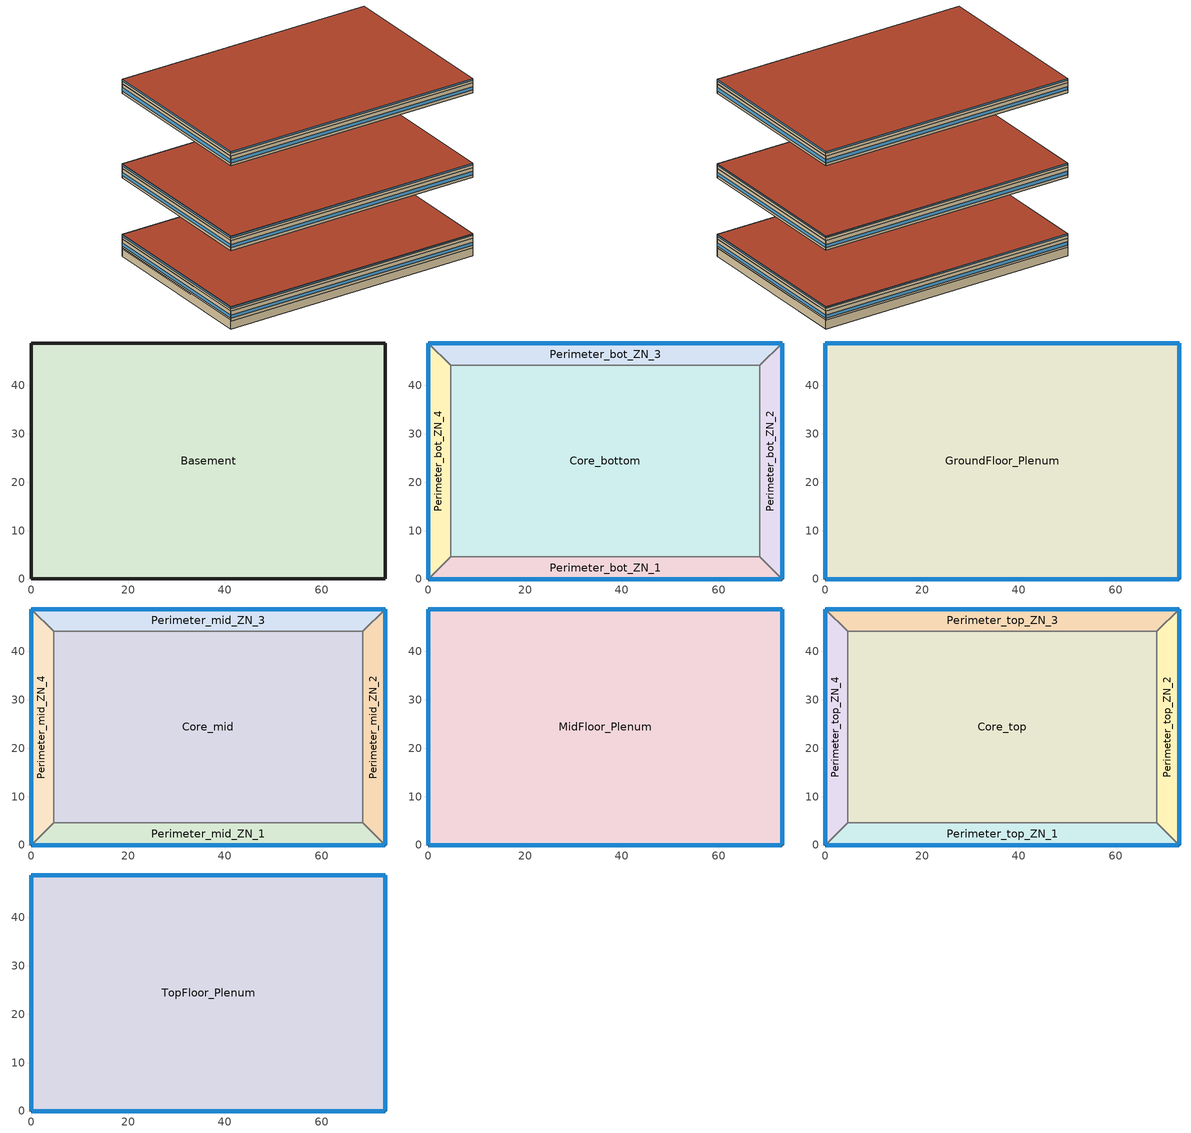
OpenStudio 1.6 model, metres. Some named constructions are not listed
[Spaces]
Basement
 floor ground: 73.11,48.78 73.11,0.04 0,0.04 0,48.78 z-2.24
 wall ground: 0,48.78 0,0.04 73.11,0.04 73.11,48.78 0,48.78 z-2.24:0.2
Perimeter_bot_ZN_3
 floor to Basement: 73.11,48.74 68.53,44.16 4.57,44.16 0,48.74 z0
 wall outside: 73.11,48.74 0,48.74 z0:2.74
 wall to Perimeter_bot_ZN_2: 68.53,44.16 73.11,48.74 z0:2.74
 wall to Perimeter_bot_ZN_4: 0,48.74 4.57,44.16 z0:2.74
 wall to Core_bottom: 4.57,44.16 68.53,44.16 z0:2.74
 window: 73.08,48.74 0.03,48.74 z0.76:1.65
Perimeter_bot_ZN_1
 floor to Basement: 68.53,4.57 73.11,0 0,0 4.57,4.57 z0
 wall outside: 0,0 73.11,0 z0:2.74
 wall to Perimeter_bot_ZN_4: 4.57,4.57 0,0 z0:2.74
 wall to Core_bottom: 68.53,4.57 4.57,4.57 z0:2.74
 wall to Perimeter_bot_ZN_2: 73.11,0 68.53,4.57 z0:2.74
 window: 0.03,0 73.08,0 z0.76:1.65
Perimeter_bot_ZN_2
 floor to Basement: 73.11,48.74 73.11,0 68.53,4.57 68.53,44.16 z0
 wall outside: 73.11,0 73.11,48.74 z0:2.74
 wall to Core_bottom: 68.53,44.16 68.53,4.57 z0:2.74
 window: 73.11,0.03 73.11,48.71 z0.76:1.65
Perimeter_bot_ZN_4
 floor to Basement: 0,48.74 4.57,44.16 4.57,4.57 0,0 z0
 wall outside: 0,48.74 0,0 z0:2.74
 wall to Core_bottom: 4.57,4.57 4.57,44.16 z0:2.74
 window: 0,48.71 0,0.03 z0.76:1.65
Core_bottom
 floor to Basement: 68.53,44.16 68.53,4.57 4.57,4.57 4.57,44.16 z0
GroundFloor_Plenum
 floor to Perimeter_bot_ZN_1: 68.53,4.57 73.11,0 0,0 4.57,4.57 z2.74
 floor to Perimeter_bot_ZN_3: 73.11,48.74 68.53,44.16 4.57,44.16 0,48.74 z2.74
 floor to Core_bottom: 68.53,44.16 68.53,4.57 4.57,4.57 4.57,44.16 z2.74
 floor to Perimeter_bot_ZN_4: 0,48.74 4.57,44.16 4.57,4.57 0,0 z2.74
 floor to Perimeter_bot_ZN_2: 73.11,48.74 73.11,0 68.53,4.57 68.53,44.16 z2.74
 wall outside: 73.11,48.74 0,48.74 0,0 73.11,0 73.11,48.74 z2.74:3.96
 window: 0.03,0 73.08,0 / 73.08,48.74 0.03,48.74 / 0,48.71 0,0.03 / 73.11,0.03 73.11,48.71 z3.51:3.9
 roof outside: 73.11,0 73.11,48.74 0,48.74 0,0 z3.96
Perimeter_mid_ZN_2
 floor outside: 73.11,48.74 73.11,0 68.53,4.57 68.53,44.16 z19.82
 wall outside: 73.11,0 73.11,48.74 z19.82:22.56
 wall to Perimeter_mid_ZN_1: 68.53,4.57 73.11,0 z19.82:22.56
 wall to Perimeter_mid_ZN_3: 73.11,48.74 68.53,44.16 z19.82:22.56
 wall to Core_mid: 68.53,44.16 68.53,4.57 z19.82:22.56
 window: 73.11,0.03 73.11,48.71 z20.58:21.47
Core_mid
 floor outside: 68.53,44.16 68.53,4.57 4.57,4.57 4.57,44.16 z19.82
 wall to Perimeter_mid_ZN_1: 4.57,4.57 68.53,4.57 z19.82:22.56
 wall to Perimeter_mid_ZN_3: 68.53,44.16 4.57,44.16 z19.82:22.56
 wall to Perimeter_mid_ZN_4: 4.57,44.16 4.57,4.57 z19.82:22.56
Perimeter_mid_ZN_4
 floor outside: 0,48.74 4.57,44.16 4.57,4.57 0,0 z19.82
 wall outside: 0,48.74 0,0 z19.82:22.56
 wall to Perimeter_mid_ZN_1: 0,0 4.57,4.57 z19.82:22.56
 wall to Perimeter_mid_ZN_3: 4.57,44.16 0,48.74 z19.82:22.56
 window: 0,48.71 0,0.03 z20.58:21.47
Perimeter_mid_ZN_1
 floor outside: 68.53,4.57 73.11,0 0,0 4.57,4.57 z19.82
 wall outside: 0,0 73.11,0 z19.82:22.56
 window: 0.03,0 73.08,0 z20.58:21.47
Perimeter_mid_ZN_3
 floor outside: 73.11,48.74 68.53,44.16 4.57,44.16 0,48.74 z19.82
 wall outside: 73.11,48.74 0,48.74 z19.82:22.56
 window: 73.08,48.74 0.03,48.74 z20.58:21.47
MidFloor_Plenum
 floor to Core_mid: 68.53,44.16 68.53,4.57 4.57,4.57 4.57,44.16 z22.56
 floor to Perimeter_mid_ZN_4: 0,48.74 4.57,44.16 4.57,4.57 0,0 z22.56
 floor to Perimeter_mid_ZN_1: 68.53,4.57 73.11,0 0,0 4.57,4.57 z22.56
 floor to Perimeter_mid_ZN_3: 73.11,48.74 68.53,44.16 4.57,44.16 0,48.74 z22.56
 floor to Perimeter_mid_ZN_2: 73.11,48.74 73.11,0 68.53,4.57 68.53,44.16 z22.56
 wall outside: 0,48.74 0,0 73.11,0 73.11,48.74 0,48.74 z22.56:23.78
 window: 0.03,0 73.08,0 / 0,48.71 0,0.03 / 73.11,0.03 73.11,48.71 / 73.08,48.74 0.03,48.74 z23.32:23.72
 roof outside: 73.11,0 73.11,48.74 0,48.74 0,0 z23.78
Perimeter_top_ZN_4
 floor outside: 0,48.74 4.57,44.16 4.57,4.57 0,0 z43.6
 wall outside: 0,48.74 0,0 z43.6:46.34
 wall to Core_top: 4.57,4.57 4.57,44.16 z43.6:46.34
 wall to Perimeter_top_ZN_1: 0,0 4.57,4.57 z43.6:46.34
 wall to Perimeter_top_ZN_3: 4.57,44.16 0,48.74 z43.6:46.34
 window: 0,48.71 0,0.03 z44.36:45.25
Perimeter_top_ZN_2
 floor outside: 73.11,48.74 73.11,0 68.53,4.57 68.53,44.16 z43.6
 wall outside: 73.11,0 73.11,48.74 z43.6:46.34
 wall to Perimeter_top_ZN_3: 73.11,48.74 68.53,44.16 z43.6:46.34
 wall to Core_top: 68.53,44.16 68.53,4.57 z43.6:46.34
 wall to Perimeter_top_ZN_1: 68.53,4.57 73.11,0 z43.6:46.34
 window: 73.11,0.03 73.11,48.71 z44.36:45.25
Perimeter_top_ZN_1
 floor outside: 68.53,4.57 73.11,0 0,0 4.57,4.57 z43.6
 wall outside: 0,0 73.11,0 z43.6:46.34
 wall to Core_top: 68.53,4.57 4.57,4.57 z43.6:46.34
 window: 0.03,0 73.08,0 z44.36:45.25
Core_top
 floor outside: 68.53,44.16 68.53,4.57 4.57,4.57 4.57,44.16 z43.6
 wall to Perimeter_top_ZN_3: 68.53,44.16 4.57,44.16 z43.6:46.34
Perimeter_top_ZN_3
 floor outside: 73.11,48.74 68.53,44.16 4.57,44.16 0,48.74 z43.6
 wall outside: 73.11,48.74 0,48.74 z43.6:46.34
 window: 73.08,48.74 0.03,48.74 z44.36:45.25
TopFloor_Plenum
 floor to Core_top: 68.53,44.16 68.53,4.57 4.57,4.57 4.57,44.16 z46.34
 floor to Perimeter_top_ZN_3: 73.11,48.74 68.53,44.16 4.57,44.16 0,48.74 z46.34
 floor to Perimeter_top_ZN_4: 0,48.74 4.57,44.16 4.57,4.57 0,0 z46.34
 floor to Perimeter_top_ZN_2: 73.11,48.74 73.11,0 68.53,4.57 68.53,44.16 z46.34
 floor to Perimeter_top_ZN_1: 68.53,4.57 73.11,0 0,0 4.57,4.57 z46.34
 wall outside: 0,0 73.11,0 73.11,48.74 0,48.74 0,0 z46.34:47.56
 window: 73.08,48.74 0.03,48.74 / 73.11,0.03 73.11,48.71 / 0.03,0 73.08,0 / 0,48.71 0,0.03 z47.1:47.5
 roof outside: 73.11,0 73.11,48.74 0,48.74 0,0 z47.56
[Site]
Calgary Int'l_AB_CAN: Latitude {deg}=51.12; Longitude {deg}=-114.02; Time Zone {hr}=-7; Elevation {m}=1084; Terrain=City
[Building]
c:/test//LargeOffice.osm: North Axis {deg}=0; Default Construction Set=DND-Concrete at climate 7a
[Site:WaterMainsTemperature]
Calculation Method=Correlation; Annual Average Outdoor Air Temperature {C}=3.94167; Maximum Difference In Monthly Average Outdoor Air Temperatures {deltaC}=25
[SizingPeriod:DesignDay] Barometric Pressure {Pa}=88963; Sky Clearness=0; Rain Indicator=0; Snow Indicator=0; Day of Month=21; Daylight Saving Time Indicator=0; Humidity Indicating Type=Wetbulb; Dry-Bulb Temperature Range Modifier Type=DefaultMultipliers
Name | Maximum Dry-Bulb Temperature {C} | Daily Dry-Bulb Temperature Range {deltaC} | Humidity Indicating Conditions at Maximum Dry-Bulb {BasedOnField A3} | Wind Speed {m/s} | Wind Direction {deg} | Month | Day Type | Solar Model Indicator | ASHRAE Taub | ASHRAE Taud
Calgary Int'l Ann Clg .4% Condns WB=>MDB | 25.4 | 12.3 | 17.3 | 4.6 | 160 | 7 | SummerDesignDay | ASHRAETau | 0.341 | 2.408
Calgary Int'l Ann Htg 99.6% Condns DB | -29.1 | 0 | -29.1 | 2.9 | 0 | 1 | WinterDesignDay | ASHRAEClearSky
Calgary Int'l Ann Clg .4% Condns DB=>MWB | 28.6 | 12.3 | 15.7 | 4.6 | 160 | 7 | SummerDesignDay | ASHRAETau | 0.341 | 2.408
[DefaultConstructionSet]
DND-Concrete at climate 7a: Default Exterior Surface Constructions=DND-Concrete at climate 7a; Default Interior Surface Constructions=000_Interior_DefSurfCons 12; Default Ground Contact Surface Constructions=DND-Concrete at climate 7a 1; Default Exterior SubSurface Constructions=DND-Concrete at climate 7a; Default Interior SubSurface Constructions=000_Interior_DefSubCons 12; Interior Partition Construction=000_Interior Partition
[DefaultSurfaceConstructions]
Name | Floor Construction | Wall Construction | Roof Ceiling Construction
000_Interior_DefSurfCons 12 | 000_Interior Floor | 000_Interior Wall | 000_Interior Ceiling
DND-Concrete at climate 7a | Customized opaque construction {37d72b6e-a518-47ea-bb23-118e27ab5677} to conductance of 0.162 | Customized opaque construction {5c26e77d-d79c-45a4-951d-772fbc543c1e} to conductance of 0.21 | Customized opaque construction {5366e9e3-6554-45f5-bb67-4f8fab120539} to conductance of 0.162
DND-Concrete at climate 7a 1 | Customized opaque construction {f3bdb093-43f1-4ad3-8efa-a049529b9dae} to conductance of 0.757 | Customized opaque construction {e2b0e43b-b510-4f46-9737-9ef401e7e828} to conductance of 0.284 | Customized opaque construction {37d72b6e-a518-47ea-bb23-118e27ab5677} to conductance of 0.284
[DefaultSubSurfaceConstructions]
Name | Fixed Window Construction | Operable Window Construction | Door Construction | Glass Door Construction | Skylight Construction | Tubular Daylight Dome Construction | Tubular Daylight Diffuser Construction | Overhead Door Construction
000_Interior_DefSubCons 12 | 000_Interior Window | 000_Interior Window | 000_Interior Door | 000_Exterior Window | 000_Exterior Window | 000_Interior Window | 000_Interior Window
DND-Concrete at climate 7a | Customized Fenestration: cond=0.220 tvis=0.210 tsol=0.500 | Customized Fenestration: cond=0.220 tvis=0.210 tsol=0.500 | Customized opaque construction {79caa39b-68c1-440b-b307-be4d7a7f91ef} to conductance of 2.2 | Customized Fenestration: cond=0.220 tvis=0.210 tsol=0.500 | Customized Fenestration: cond=0.220 tvis=0.210 tsol=0.500 | Customized Fenestration: cond=0.220 tvis=0.210 tsol=0.500 | Customized Fenestration: cond=0.220 tvis=0.210 tsol=0.500 | Customized opaque construction {a0d6c4f1-c043-4560-ac68-2cb6400e159e} to conductance of 2.2
[Construction]
000_Interior Partition; 000_Interior Door: 000_G05 25mm wood
000_Interior Floor: 000_F16 Acoustic tile, 000_F05 Ceiling air space resistance, 000_M11 100mm lightweight concrete
000_Interior Wall: 000_G01a 19mm gypsum board, 000_F04 Wall air space resistance, 000_G01a 19mm gypsum board
000_Interior Ceiling: 000_M11 100mm lightweight concrete, 000_F05 Ceiling air space resistance, 000_F16 Acoustic tile
000_Interior Window: 000_Clear 3mm
000_Exterior Window: 000_Clear 3mm, 000_Air 13mm, 000_Clear 3mm
Customized Fenestration: cond=0.220 tvis=0.210 tsol=0.500: Customized Fenestration:: cond=0.220 tvis=0.210 tsol=0.500
[Material]
Name | Roughness | Thickness | Conductivity | Density | Specific Heat
000_G05 25mm wood | MediumSmooth | 0.0254 | 0.15 | 608 | 1630
000_G01a 19mm gypsum board | MediumSmooth | 0.019 | 0.16 | 800 | 1090
000_F16 Acoustic tile | MediumSmooth | 0.0191 | 0.06 | 368 | 590
000_M11 100mm lightweight concrete | MediumRough | 0.1016 | 0.53 | 1280 | 840
[Material:AirGap]
Name | Thermal Resistance
000_F05 Ceiling air space resistance | 0.18
000_F04 Wall air space resistance | 0.15
[WindowMaterial:SimpleGlazingSystem]
Customized Fenestration:: cond=0.220 tvis=0.210 tsol=0.500: U-Factor {W/m2-K}=2.2; Solar Heat Gain Coefficient=0.6; Visible Transmittance=0.21
[WindowMaterial:Glazing]
000_Clear 3mm: Optical Data Type=SpectralAverage; Thickness=0.003; Solar Transmittance at Normal Incidence=0.837; Front Side Solar Reflectance at Normal Incidence=0.075; Back Side Solar Reflectance at Normal Incidence=0.075; Visible Transmittance at Normal Incidence=0.898; Front Side Visible Reflectance at Normal Incidence=0.081; Back Side Visible Reflectance at Normal Incidence=0.081; Infrared Transmittance at Normal Incidence=0; Front Side Infrared Hemispherical Emissivity=0.84; Back Side Infrared Hemispherical Emissivity=0.84; Conductivity=0.9
[WindowMaterial:Gas]
000_Air 13mm: Gas Type=Air; Thickness=0.0127
[ThermalZone] Thermostat=NECB-A; Use Ideal Air Loads=Yes
Name | Multiplier
MidFloor_Plenum Thermal Zone; Perimeter_mid_ZN_2 Thermal Zone; Core_mid Thermal Zone; Perimeter_mid_ZN_4 Thermal Zone; Perimeter_mid_ZN_1 Thermal Zone; Perimeter_mid_ZN_3 Thermal Zone | 10
Perimeter_top_ZN_4 Thermal Zone; Basement Thermal Zone; Perimeter_bot_ZN_4 Thermal Zone; Perimeter_top_ZN_2 Thermal Zone; Perimeter_bot_ZN_3 Thermal Zone; Perimeter_bot_ZN_1 Thermal Zone; Perimeter_bot_ZN_2 Thermal Zone; Perimeter_top_ZN_1 Thermal Zone; Core_top Thermal Zone; GroundFloor_Plenum Thermal Zone; TopFloor_Plenum Thermal Zone; Perimeter_top_ZN_3 Thermal Zone; Core_bottom Thermal Zone | 1
[Sizing:Zone] Zone Cooling Design Supply Air Humidity Ratio {kg-H2O/kg-air}=0.0085; Zone Heating Design Supply Air Humidity Ratio {kg-H2O/kg-air}=0.008; Cooling Design Air Flow Method=DesignDay; Heating Design Air Flow Method=DesignDay
Name | Zone Cooling Design Supply Air Temperature {C} | Zone Heating Design Supply Air Temperature {C}
MidFloor_Plenum Thermal Zone; GroundFloor_Plenum Thermal Zone; TopFloor_Plenum Thermal Zone | 14 | 40
Perimeter_mid_ZN_2 Thermal Zone; Core_mid Thermal Zone; Perimeter_top_ZN_4 Thermal Zone; Basement Thermal Zone; Perimeter_bot_ZN_4 Thermal Zone; Perimeter_top_ZN_2 Thermal Zone; Perimeter_bot_ZN_3 Thermal Zone; Perimeter_bot_ZN_1 Thermal Zone; Perimeter_bot_ZN_2 Thermal Zone; Perimeter_top_ZN_1 Thermal Zone; Core_top Thermal Zone; Perimeter_mid_ZN_4 Thermal Zone; Perimeter_mid_ZN_1 Thermal Zone; Perimeter_mid_ZN_3 Thermal Zone; Perimeter_top_ZN_3 Thermal Zone; Core_bottom Thermal Zone | 12.8 | 50
[Space]
Name | Space Type | Building Story | Thermal Zone | Part of Total Floor Area
MidFloor_Plenum | NECB-Office - open plan | 1 | MidFloor_Plenum Thermal Zone | No
Perimeter_mid_ZN_2 | NECB-Office - open plan | 1 | Perimeter_mid_ZN_2 Thermal Zone | Yes
Core_mid | NECB-Office - open plan | 1 | Core_mid Thermal Zone | Yes
Perimeter_top_ZN_4 | NECB-Office - open plan | 1 | Perimeter_top_ZN_4 Thermal Zone | Yes
Basement | NECB-Electrical/Mechanical-A | 2 | Basement Thermal Zone | Yes
Perimeter_bot_ZN_4 | NECB-Office - open plan | 1 | Perimeter_bot_ZN_4 Thermal Zone | Yes
Perimeter_top_ZN_2 | NECB-Office - open plan | 1 | Perimeter_top_ZN_2 Thermal Zone | Yes
Perimeter_bot_ZN_3 | NECB-Office - open plan | 1 | Perimeter_bot_ZN_3 Thermal Zone | Yes
Perimeter_bot_ZN_1 | NECB-Office - open plan | 1 | Perimeter_bot_ZN_1 Thermal Zone | Yes
Perimeter_bot_ZN_2 | NECB-Office - open plan | 1 | Perimeter_bot_ZN_2 Thermal Zone | Yes
Perimeter_top_ZN_1 | NECB-Office - open plan | 1 | Perimeter_top_ZN_1 Thermal Zone | Yes
Core_top | NECB-Office - open plan | 1 | Core_top Thermal Zone | Yes
Perimeter_mid_ZN_4 | NECB-Office - open plan | 1 | Perimeter_mid_ZN_4 Thermal Zone | Yes
Perimeter_mid_ZN_1 | NECB-Office - open plan | 1 | Perimeter_mid_ZN_1 Thermal Zone | Yes
GroundFloor_Plenum | NECB-- undefined --A | 1 | GroundFloor_Plenum Thermal Zone | No
Perimeter_mid_ZN_3 | NECB-Office - open plan | 1 | Perimeter_mid_ZN_3 Thermal Zone | Yes
TopFloor_Plenum | NECB-- undefined --A | 1 | TopFloor_Plenum Thermal Zone | No
Perimeter_top_ZN_3 | NECB-Office - open plan | 1 | Perimeter_top_ZN_3 Thermal Zone | Yes
Core_bottom | NECB-Office - open plan | 1 | Core_bottom Thermal Zone | Yes
[BuildingStory]
1; 2
[DefaultScheduleSet]
NECB-A: Hours of Operation Schedule=NECB-A-Fan; Number of People Schedule=NECB-A-Occ; Lighting Schedule=NECB-A-Ltg; Electric Equipment Schedule=NECB-A-Equ; Hot Water Equipment Schedule=NECB-A-HW; Infiltration Schedule=FRACTION_ALWAYS_ON; Other Equipment Schedule=NECB-A-Proc
[ThermostatSetpoint:DualSetpoint]
NECB-A: Heating Setpoint Temperature Schedule=NECB-A-Htg; Cooling Setpoint Temperature Schedule=NECB-A-Clg
[SpaceInfiltration:DesignFlowRate] Schedule=FRACTION_ALWAYS_ON; Design Flow Rate Calculation Method=Flow/ExteriorArea; Flow per Exterior Surface Area {m3/s-m2}=0.00025; Constant Term Coefficient=1; Temperature Term Coefficient=0; Velocity Term Coefficient=0; Velocity Squared Term Coefficient=0
Name | Space or SpaceType
NECB-- undefined --sched-A-inf | NECB-- undefined --A
NECB-Electrical/Mechanical-sched-A-inf | NECB-Electrical/Mechanical-A
NECB-Office - open plan-sched-A-inf | NECB-Office - open plan
[SpaceType] Default Schedule Set=NECB-A
Name | Design Specification Outdoor Air Object
NECB-- undefined --A
NECB-Electrical/Mechanical-A | NECB-Electrical/Mechanical-sched-A-oa
NECB-Office - open plan | NECB-Office - open plan-sched-A-oa
[ElectricEquipment:Definition] Design Level Calculation Method=Watts/Area
Name | Watts per Space Floor Area {W/m2}
NECB-Electrical/Mechanical-sched-A-elec-def | 1
NECB-Office - open plan-sched-A-elec-def | 7.5
[HotWaterEquipment:Definition]
NECB-Office - open plan-sched-A-dhw-def: Design Level Calculation Method=Watts/Area; Watts per Space Floor Area {W/m2}=90
[People:Definition] Number of People Calculation Method=Area/Person; Fraction Radiant=0.3
Name | Space Floor Area per Person {m2/person}
NECB-Electrical/Mechanical-sched-A-people-def | 200
NECB-Office - open plan-sched-A-people-def | 20
[Lights:Definition] Design Level Calculation Method=Watts/Area
Name | Watts per Space Floor Area {W/m2}
NECB-Electrical/Mechanical-sched-A-lights-def | 13.3
NECB-Office - open plan-sched-A-lights-def | 11
[People] Activity Level Schedule=activity 120W; Multiplier=1
Name | People Definition | Space or SpaceType
NECB-Electrical/Mechanical-sched-A-people | NECB-Electrical/Mechanical-sched-A-people-def | NECB-Electrical/Mechanical-A
NECB-Office - open plan-sched-A-people | NECB-Office - open plan-sched-A-people-def | NECB-Office - open plan
[Lights] Multiplier=1
Name | Lights Definition | Space or SpaceType
NECB-Electrical/Mechanical-sched-A-lights | NECB-Electrical/Mechanical-sched-A-lights-def | NECB-Electrical/Mechanical-A
NECB-Office - open plan-sched-A-lights | NECB-Office - open plan-sched-A-lights-def | NECB-Office - open plan
[ElectricEquipment] Multiplier=1
Name | Electric Equipment Definition | Space or SpaceType
NECB-Electrical/Mechanical-sched-A-elec | NECB-Electrical/Mechanical-sched-A-elec-def | NECB-Electrical/Mechanical-A
NECB-Office - open plan-sched-A-elec | NECB-Office - open plan-sched-A-elec-def | NECB-Office - open plan
[DesignSpecification:OutdoorAir] Outdoor Air Method=Maximum; Outdoor Air Flow per Floor Area {m3/s-m2}=0; Outdoor Air Flow Rate {m3/s}=0; Outdoor Air Flow Air Changes per Hour {1/hr}=0; Outdoor Air Flow Rate Fraction Schedule=FRACTION_ALWAYS_ON
Name | Outdoor Air Flow per Person {m3/s-person}
NECB-Electrical/Mechanical-sched-A-oa | 0.0609954
NECB-Office - open plan-sched-A-oa | 0.00864102
[HotWaterEquipment]
NECB-Office - open plan-sched-A-dhw: Hot Water Equipment Definition=NECB-Office - open plan-sched-A-dhw-def; Space or SpaceType=NECB-Office - open plan; Multiplier=1
[Schedule:Ruleset]
Name | Default Day Schedule
FRACTION_ALWAYS_ON | Schedule Day 1
NECB-A-Occ | Schedule Day 2
NECB-A-Ltg | Schedule Day 3
NECB-A-Equ | Schedule Day 4
NECB-A-Fan | Schedule Day 5
NECB-A-Proc | Schedule Day 6
NECB-A-Clg | Schedule Day 7
NECB-A-Htg | Schedule Day 8
NECB-A-HW | Schedule Day 9
activity 120W | Schedule Day 74
[Schedule:Day]
Schedule Day 1; wkdFRACTION_ALWAYS_ON 1; satFRACTION_ALWAYS_ON 1; sunFRACTION_ALWAYS_ON 1: 1, 0, 1, 2, 0, 1, 3, 0, 1, 4, 0, 1, 5, 0, 1, 6, 0, 1, 7, 0, 1, 8, 0, 1, 9, 0, 1, 10, 0, 1, 11, 0, 1, 12, 0, 1, 13, 0, 1, 14, 0, 1, 15, 0, 1, 16, 0, 1, 17, 0, 1, 18, 0, 1, 19, 0, 1, 20, 0, 1, 21, 0, 1, 22, 0, 1, 23, 0, 1, 24, 0, 1
Schedule Day 2; wkdNECB-A-Occ 1: 1, 0, 0, 2, 0, 0, 3, 0, 0, 4, 0, 0, 5, 0, 0, 6, 0, 0, 7, 0, 0, 8, 0, 0.1, 9, 0, 0.7, 10, 0, 0.9, 11, 0, 0.9, 12, 0, 0.9, 13, 0, 0.5, 14, 0, 0.5, 15, 0, 0.9, 16, 0, 0.9, 17, 0, 0.9, 18, 0, 0.7, 19, 0, 0.3, 20, 0, 0.1, 21, 0, 0.1, 22, 0, 0.1, 23, 0, 0.1, 24, 0, 0
satNECB-A-Occ 1; sunNECB-A-Occ 1; satNECB-A-Fan 1; sunNECB-A-Fan 1: 1, 0, 0, 2, 0, 0, 3, 0, 0, 4, 0, 0, 5, 0, 0, 6, 0, 0, 7, 0, 0, 8, 0, 0, 9, 0, 0, 10, 0, 0, 11, 0, 0, 12, 0, 0, 13, 0, 0, 14, 0, 0, 15, 0, 0, 16, 0, 0, 17, 0, 0, 18, 0, 0, 19, 0, 0, 20, 0, 0, 21, 0, 0, 22, 0, 0, 23, 0, 0, 24, 0, 0
Schedule Day 3; wkdNECB-A-Ltg 1: 1, 0, 0.05, 2, 0, 0.05, 3, 0, 0.05, 4, 0, 0.05, 5, 0, 0.05, 6, 0, 0.05, 7, 0, 0.05, 8, 0, 0.3, 9, 0, 0.8, 10, 0, 0.9, 11, 0, 0.9, 12, 0, 0.9, 13, 0, 0.9, 14, 0, 0.9, 15, 0, 0.9, 16, 0, 0.9, 17, 0, 0.9, 18, 0, 0.8, 19, 0, 0.5, 20, 0, 0.3, 21, 0, 0.3, 22, 0, 0.1, 23, 0, 0.1, 24, 0, 0.05
satNECB-A-Ltg 1; sunNECB-A-Ltg 1; satNECB-A-HW 1; sunNECB-A-HW 1: 1, 0, 0.05, 2, 0, 0.05, 3, 0, 0.05, 4, 0, 0.05, 5, 0, 0.05, 6, 0, 0.05, 7, 0, 0.05, 8, 0, 0.05, 9, 0, 0.05, 10, 0, 0.05, 11, 0, 0.05, 12, 0, 0.05, 13, 0, 0.05, 14, 0, 0.05, 15, 0, 0.05, 16, 0, 0.05, 17, 0, 0.05, 18, 0, 0.05, 19, 0, 0.05, 20, 0, 0.05, 21, 0, 0.05, 22, 0, 0.05, 23, 0, 0.05, 24, 0, 0.05
Schedule Day 4; wkdNECB-A-Equ 1; Schedule Day 6; wkdNECB-A-Proc 1: 1, 0, 0.2, 2, 0, 0.2, 3, 0, 0.2, 4, 0, 0.2, 5, 0, 0.2, 6, 0, 0.2, 7, 0, 0.2, 8, 0, 0.3, 9, 0, 0.8, 10, 0, 0.9, 11, 0, 0.9, 12, 0, 0.9, 13, 0, 0.9, 14, 0, 0.9, 15, 0, 0.9, 16, 0, 0.9, 17, 0, 0.9, 18, 0, 0.9, 19, 0, 0.5, 20, 0, 0.3, 21, 0, 0.3, 22, 0, 0.2, 23, 0, 0.2, 24, 0, 0.2
satNECB-A-Equ 1; sunNECB-A-Equ 1; satNECB-A-Proc 1; sunNECB-A-Proc 1: 1, 0, 0.2, 2, 0, 0.2, 3, 0, 0.2, 4, 0, 0.2, 5, 0, 0.2, 6, 0, 0.2, 7, 0, 0.2, 8, 0, 0.2, 9, 0, 0.2, 10, 0, 0.2, 11, 0, 0.2, 12, 0, 0.2, 13, 0, 0.2, 14, 0, 0.2, 15, 0, 0.2, 16, 0, 0.2, 17, 0, 0.2, 18, 0, 0.2, 19, 0, 0.2, 20, 0, 0.2, 21, 0, 0.2, 22, 0, 0.2, 23, 0, 0.2, 24, 0, 0.2
Schedule Day 5; wkdNECB-A-Fan 1: 1, 0, 0, 2, 0, 0, 3, 0, 0, 4, 0, 0, 5, 0, 0, 6, 0, 0, 7, 0, 1, 8, 0, 1, 9, 0, 1, 10, 0, 1, 11, 0, 1, 12, 0, 1, 13, 0, 1, 14, 0, 1, 15, 0, 1, 16, 0, 1, 17, 0, 1, 18, 0, 1, 19, 0, 1, 20, 0, 1, 21, 0, 1, 22, 0, 0, 23, 0, 0, 24, 0, 0
Schedule Day 7; wkdNECB-A-Clg 1: 1, 0, 35, 2, 0, 35, 3, 0, 35, 4, 0, 35, 5, 0, 35, 6, 0, 35, 7, 0, 24, 8, 0, 24, 9, 0, 24, 10, 0, 24, 11, 0, 24, 12, 0, 24, 13, 0, 24, 14, 0, 24, 15, 0, 24, 16, 0, 24, 17, 0, 24, 18, 0, 24, 19, 0, 24, 20, 0, 24, 21, 0, 24, 22, 0, 35, 23, 0, 35, 24, 0, 35
satNECB-A-Clg 1; sunNECB-A-Clg 1: 1, 0, 35, 2, 0, 35, 3, 0, 35, 4, 0, 35, 5, 0, 35, 6, 0, 35, 7, 0, 35, 8, 0, 35, 9, 0, 35, 10, 0, 35, 11, 0, 35, 12, 0, 35, 13, 0, 35, 14, 0, 35, 15, 0, 35, 16, 0, 35, 17, 0, 35, 18, 0, 35, 19, 0, 35, 20, 0, 35, 21, 0, 35, 22, 0, 35, 23, 0, 35, 24, 0, 35
Schedule Day 8; wkdNECB-A-Htg 1: 1, 0, 18, 2, 0, 18, 3, 0, 18, 4, 0, 18, 5, 0, 18, 6, 0, 18, 7, 0, 20, 8, 0, 22, 9, 0, 22, 10, 0, 22, 11, 0, 22, 12, 0, 22, 13, 0, 22, 14, 0, 22, 15, 0, 22, 16, 0, 22, 17, 0, 22, 18, 0, 22, 19, 0, 22, 20, 0, 22, 21, 0, 22, 22, 0, 18, 23, 0, 18, 24, 0, 18
satNECB-A-Htg 1; sunNECB-A-Htg 1: 1, 0, 18, 2, 0, 18, 3, 0, 18, 4, 0, 18, 5, 0, 18, 6, 0, 18, 7, 0, 18, 8, 0, 18, 9, 0, 18, 10, 0, 18, 11, 0, 18, 12, 0, 18, 13, 0, 18, 14, 0, 18, 15, 0, 18, 16, 0, 18, 17, 0, 18, 18, 0, 18, 19, 0, 18, 20, 0, 18, 21, 0, 18, 22, 0, 18, 23, 0, 18, 24, 0, 18
Schedule Day 9; wkdNECB-A-HW 1: 1, 0, 0.05, 2, 0, 0.05, 3, 0, 0.05, 4, 0, 0.05, 5, 0, 0.05, 6, 0, 0.05, 7, 0, 0.05, 8, 0, 0.1, 9, 0, 0.5, 10, 0, 0.5, 11, 0, 0.9, 12, 0, 0.9, 13, 0, 0.9, 14, 0, 0.9, 15, 0, 0.9, 16, 0, 0.9, 17, 0, 0.7, 18, 0, 0.5, 19, 0, 0.3, 20, 0, 0.2, 21, 0, 0.2, 22, 0, 0.2, 23, 0, 0.05, 24, 0, 0.05
Schedule Day 74; wkdactivity 120W 1; satactivity 120W 1; sunactivity 120W 1: 1, 0, 120, 2, 0, 120, 3, 0, 120, 4, 0, 120, 5, 0, 120, 6, 0, 120, 7, 0, 120, 8, 0, 120, 9, 0, 120, 10, 0, 120, 11, 0, 120, 12, 0, 120, 13, 0, 120, 14, 0, 120, 15, 0, 120, 16, 0, 120, 17, 0, 120, 18, 0, 120, 19, 0, 120, 20, 0, 120, 21, 0, 120, 22, 0, 120, 23, 0, 120, 24, 0, 120
[Schedule:Rule] Date Specification Type=DateRange; Start Month=1; Start Day=1; End Month=12; End Day=31
Name | Schedule Ruleset | Rule Order | Day Schedule | Apply Sunday | Apply Monday | Apply Tuesday | Apply Wednesday | Apply Thursday | Apply Friday | Apply Saturday
wkdFRACTION_ALWAYS_ON rule | FRACTION_ALWAYS_ON | 2 | wkdFRACTION_ALWAYS_ON 1 | No | Yes | Yes | Yes | Yes | Yes | No
satFRACTION_ALWAYS_ONrule | FRACTION_ALWAYS_ON | 1 | satFRACTION_ALWAYS_ON 1 | No | No | No | No | No | No | Yes
sunFRACTION_ALWAYS_ONrule | FRACTION_ALWAYS_ON | 0 | sunFRACTION_ALWAYS_ON 1 | Yes | No | No | No | No | No | No
wkdNECB-A-Occ rule | NECB-A-Occ | 2 | wkdNECB-A-Occ 1 | No | Yes | Yes | Yes | Yes | Yes | No
satNECB-A-Occrule | NECB-A-Occ | 1 | satNECB-A-Occ 1 | No | No | No | No | No | No | Yes
sunNECB-A-Occrule | NECB-A-Occ | 0 | sunNECB-A-Occ 1 | Yes | No | No | No | No | No | No
wkdNECB-A-Ltg rule | NECB-A-Ltg | 2 | wkdNECB-A-Ltg 1 | No | Yes | Yes | Yes | Yes | Yes | No
satNECB-A-Ltgrule | NECB-A-Ltg | 1 | satNECB-A-Ltg 1 | No | No | No | No | No | No | Yes
sunNECB-A-Ltgrule | NECB-A-Ltg | 0 | sunNECB-A-Ltg 1 | Yes | No | No | No | No | No | No
wkdNECB-A-Equ rule | NECB-A-Equ | 2 | wkdNECB-A-Equ 1 | No | Yes | Yes | Yes | Yes | Yes | No
satNECB-A-Equrule | NECB-A-Equ | 1 | satNECB-A-Equ 1 | No | No | No | No | No | No | Yes
sunNECB-A-Equrule | NECB-A-Equ | 0 | sunNECB-A-Equ 1 | Yes | No | No | No | No | No | No
wkdNECB-A-Fan rule | NECB-A-Fan | 2 | wkdNECB-A-Fan 1 | No | Yes | Yes | Yes | Yes | Yes | No
satNECB-A-Fanrule | NECB-A-Fan | 1 | satNECB-A-Fan 1 | No | No | No | No | No | No | Yes
sunNECB-A-Fanrule | NECB-A-Fan | 0 | sunNECB-A-Fan 1 | Yes | No | No | No | No | No | No
wkdNECB-A-Proc rule | NECB-A-Proc | 2 | wkdNECB-A-Proc 1 | No | Yes | Yes | Yes | Yes | Yes | No
satNECB-A-Procrule | NECB-A-Proc | 1 | satNECB-A-Proc 1 | No | No | No | No | No | No | Yes
sunNECB-A-Procrule | NECB-A-Proc | 0 | sunNECB-A-Proc 1 | Yes | No | No | No | No | No | No
wkdNECB-A-Clg rule | NECB-A-Clg | 2 | wkdNECB-A-Clg 1 | No | Yes | Yes | Yes | Yes | Yes | No
satNECB-A-Clgrule | NECB-A-Clg | 1 | satNECB-A-Clg 1 | No | No | No | No | No | No | Yes
sunNECB-A-Clgrule | NECB-A-Clg | 0 | sunNECB-A-Clg 1 | Yes | No | No | No | No | No | No
wkdNECB-A-Htg rule | NECB-A-Htg | 2 | wkdNECB-A-Htg 1 | No | Yes | Yes | Yes | Yes | Yes | No
satNECB-A-Htgrule | NECB-A-Htg | 1 | satNECB-A-Htg 1 | No | No | No | No | No | No | Yes
sunNECB-A-Htgrule | NECB-A-Htg | 0 | sunNECB-A-Htg 1 | Yes | No | No | No | No | No | No
wkdNECB-A-HW rule | NECB-A-HW | 2 | wkdNECB-A-HW 1 | No | Yes | Yes | Yes | Yes | Yes | No
satNECB-A-HWrule | NECB-A-HW | 1 | satNECB-A-HW 1 | No | No | No | No | No | No | Yes
sunNECB-A-HWrule | NECB-A-HW | 0 | sunNECB-A-HW 1 | Yes | No | No | No | No | No | No
wkdactivity 120W rule | activity 120W | 2 | wkdactivity 120W 1 | No | Yes | Yes | Yes | Yes | Yes | No
satactivity 120Wrule | activity 120W | 1 | satactivity 120W 1 | No | No | No | No | No | No | Yes
sunactivity 120Wrule | activity 120W | 0 | sunactivity 120W 1 | Yes | No | No | No | No | No | No
